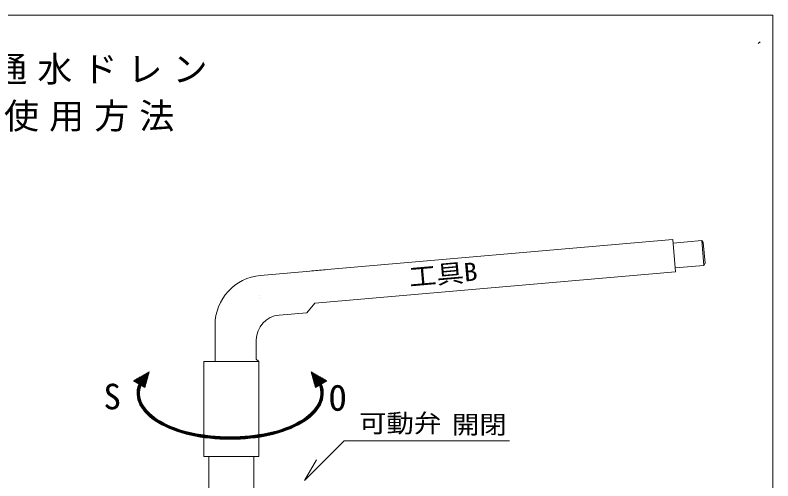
# Model space of a CAD drawing. Units: millimetres, scale not verified. Extents: x -278 to 289, y -201 to 195.
# Drawn here: x -14.6 to 288.7, y 8.1 to 194.7 of the extents above; entities that cross this region are included whole.
import ezdxf
from ezdxf.enums import TextEntityAlignment as Align

# ---------------------------------------------------------------- set-up
doc = ezdxf.new("R2010")
doc.units = ezdxf.units.MM
doc.header["$LTSCALE"] = 2
doc.linetypes.add('DASHED1', pattern=[1.8, 1.2, -0.6])
for name, color, linetype, lineweight in [('0-2', 1, 'Continuous', 18), ('8-0', 7, 'Continuous', 18), ('F-0', 4, 'Continuous', 18)]:
    doc.layers.add(name, color=color, linetype=linetype, lineweight=lineweight)
doc.styles.add('ＭＳ ゴシック', font='')
doc.styles.get('ＭＳ ゴシック').set_extended_font_data('MS Gothic')

msp = doc.modelspace()

# ---------------------------------------------------------------- linework, layer by layer
at = {"layer": '0-2'}
for p, q in [((39.004, 51.798), (32.732, 48.177)), ((34.344, 47.246), (38.749, 51.651)), ((39.004, 51.798), (37.305, 45.457)), ((103.899, 51.798), (110.171, 48.177)), ((103.899, 51.798), (105.598, 45.457)), ((108.559, 47.246), (104.154, 51.651)), ((32.909, 48.075), (33.395, 48.56)), ((33.089, 47.971), (34.064, 48.947)), ((33.268, 47.867), (34.734, 49.333)), ((33.447, 47.764), (35.403, 49.719)), ((33.627, 47.66), (36.072, 50.106)), ((33.806, 47.557), (36.741, 50.492)), ((33.985, 47.453), (37.41, 50.879)), ((34.165, 47.35), (38.08, 51.265)), ((34.523, 47.143), (38.94, 51.559)), ((34.703, 47.039), (38.836, 51.173)), ((34.882, 46.936), (38.732, 50.786)), ((35.061, 46.832), (38.629, 50.4)), ((35.241, 46.729), (38.525, 50.014)), ((35.42, 46.625), (38.422, 49.627)), ((35.599, 46.522), (38.318, 49.241)), ((35.778, 46.418), (38.215, 48.854)), ((108.38, 47.143), (103.963, 51.559)), ((108.2, 47.039), (104.067, 51.173)), ((108.021, 46.936), (104.17, 50.786)), ((107.842, 46.832), (104.274, 50.4)), ((107.662, 46.729), (104.378, 50.014)), ((107.483, 46.625), (104.481, 49.627)), ((107.304, 46.522), (104.585, 49.241)), ((107.125, 46.418), (104.688, 48.854)), ((108.738, 47.35), (104.823, 51.265)), ((108.918, 47.453), (105.493, 50.879)), ((109.097, 47.557), (106.162, 50.492)), ((109.276, 47.66), (106.831, 50.106)), ((109.456, 47.764), (107.5, 49.719)), ((109.635, 47.867), (108.169, 49.333)), ((109.814, 47.971), (108.839, 48.947)), ((109.994, 48.075), (109.508, 48.56)), ((32.732, 48.177), (37.34, 45.517)), ((35.958, 46.315), (38.111, 48.468)), ((36.137, 46.211), (38.008, 48.082)), ((36.316, 46.108), (37.904, 47.695)), ((36.496, 46.004), (37.801, 47.309)), ((36.675, 45.9), (37.697, 46.923)), ((36.854, 45.797), (37.594, 46.536)), ((37.034, 45.693), (37.49, 46.15)), ((37.213, 45.59), (37.387, 45.764)), ((106.945, 46.315), (104.792, 48.468)), ((106.766, 46.211), (104.895, 48.082)), ((106.587, 46.108), (104.999, 47.695)), ((106.407, 46.004), (105.102, 47.309)), ((106.228, 45.9), (105.206, 46.923)), ((106.049, 45.797), (105.309, 46.536)), ((105.869, 45.693), (105.413, 46.15)), ((105.69, 45.59), (105.516, 45.764)), ((110.171, 48.177), (105.563, 45.517))]:
    msp.add_line(p, q, dxfattribs=at)
at = {"layer": '0-2', "color": 7}
for p, q in [((101.155, 8.18), (117.145, 24.17)), ((117.145, 24.17), (183.235, 24.17)), ((101.155, 8.18), (106, 16.572))]:
    msp.add_line(p, q, dxfattribs=at)
at = {"layer": '0-2'}
for centre, major_axis, start_param, end_param in [((70.61, 43.238), (35.945, 0), 2.949044, 4.7357975), ((72.293, 43.238), (-35.945, 0), 1.5473878, 3.3341413)]:
    msp.add_ellipse(centre, major_axis=major_axis, ratio=0.5, start_param=start_param, end_param=end_param, dxfattribs=at)
at = {"layer": '8-0'}
for p, q in [((104.186, 92.233), (248.655, 104.872)), ((248.655, 104.872), (249.788, 91.922)), ((248.785, 103.378), (260.242, 104.38)), ((260.242, 104.38), (261.113, 94.418)), ((260.242, 104.38), (260.814, 103.58)), ((260.814, 103.58), (261.538, 95.305)), ((249.657, 93.416), (261.113, 94.418)), ((261.113, 94.418), (261.538, 95.305)), ((83.655, 90.437), (109.474, 92.695)), ((105.319, 79.282), (249.788, 91.922)), ((105.319, 79.282), (102.138, 75.491)), ((91.027, 74.519), (102.138, 75.491)), ((65.399, 70.513), (65.399, 55.883)), ((81.899, 64.557), (81.899, 56.883)), ((60.899, 55.883), (60.899, 17.883)), ((82.899, 55.883), (81.899, 56.883)), ((60.899, 17.883), (82.899, 17.883)), ((62.899, 17.883), (62.899, 2.883)), ((80.899, 17.883), (80.899, 2.883))]:
    msp.add_line(p, q, dxfattribs=at)
at = {"layer": '8-0', "linetype": 'DASHED1'}
msp.add_line((83.268, 82.19), (83.276, 82.191), dxfattribs=at)
at = {"layer": '8-0'}
msp.add_lwpolyline([(60.899, 55.883), (82.899, 55.883), (82.899, 17.883)], dxfattribs=at)
for centre, radius in [((85.399, 70.513), 20), ((91.899, 64.557), 10)]:
    msp.add_arc(centre, radius, 95, 180, dxfattribs=at)
at = {"layer": '8-0', "color": 1}
for centre, major_axis, ratio, start_param, end_param in [((70.61, 43.238), (36.445, 0), 0.50686, 2.949044, 4.7357975), ((70.61, 43.238), (36.345, 0), 0.505503, 2.949044, 4.7357975), ((70.61, 43.238), (36.245, 0), 0.504138, 2.949044, 4.7357975), ((70.61, 43.238), (36.145, 0), 0.502767, 2.949044, 4.7357975), ((70.61, 43.238), (36.045, 0), 0.501387, 2.949044, 4.7357975), ((70.61, 43.238), (35.845, 0), 0.498605, 2.949044, 4.7357975), ((70.61, 43.238), (35.745, 0), 0.497202, 2.949044, 4.7357975), ((70.61, 43.238), (35.645, 0), 0.495792, 2.949044, 4.7357975), ((70.61, 43.238), (35.545, 0), 0.494373, 2.949044, 4.7357975), ((70.61, 43.238), (35.445, 0), 0.492947, 2.949044, 4.7357975), ((72.293, 43.238), (-36.445, 0), 0.50686, 1.5473878, 3.3341413), ((72.293, 43.238), (-36.345, 0), 0.505503, 1.5473878, 3.3341413), ((72.293, 43.238), (-36.245, 0), 0.504138, 1.5473878, 3.3341413), ((72.293, 43.238), (-36.145, 0), 0.502767, 1.5473878, 3.3341413), ((72.293, 43.238), (-36.045, 0), 0.501387, 1.5473878, 3.3341413), ((72.293, 43.238), (-35.845, 0), 0.498605, 1.5473878, 3.3341413), ((72.293, 43.238), (-35.745, 0), 0.497202, 1.5473878, 3.3341413), ((72.293, 43.238), (-35.645, 0), 0.495792, 1.5473878, 3.3341413), ((72.293, 43.238), (-35.545, 0), 0.494373, 1.5473878, 3.3341413), ((72.293, 43.238), (-35.445, 0), 0.492947, 1.5473878, 3.3341413)]:
    msp.add_ellipse(centre, major_axis=major_axis, ratio=ratio, start_param=start_param, end_param=end_param, dxfattribs=at)
at = {"layer": 'F-0', "color": 6}
msp.add_line((282.867, 183.366), (283.556, 184.055), dxfattribs=at)
at = {"layer": 'F-0', "color": 7, "linetype": 'DASHED1'}
msp.add_line((83.164, 81.202), (83.172, 81.202), dxfattribs=at)
at = {"layer": 'F-0', "color": 7}
msp.add_lwpolyline([(288.695, -200.9), (-277.622, -200.9), (-277.622, 194.737), (288.695, 194.737)], close=True, dxfattribs=at)

# ---------------------------------------------------------------- texts
at = {"layer": '0-2', "color": 7, "style": 'ＭＳ ゴシック'}
for s, p in [('S', (20.727, 33.673)), ('O', (110.983, 33.091))]:
    msp.add_text(s, height=10.26, dxfattribs=at).set_placement(p, align=Align.BOTTOM_LEFT)
at = {"layer": '0-2', "color": 7, "style": 'ＭＳ ゴシック', "width": 1.1}
for s, p in [('可動弁', (123.007, 25.302)), ('開閉', (160.191, 24.778))]:
    msp.add_text(s, height=7.331, dxfattribs=at).set_placement(p, align=Align.BOTTOM_LEFT)
at = {"layer": '0-2', "color": 7, "char_height": 10.26, "attachment_point": 7, "style": 'ＭＳ ゴシック'}
for s, insert in [('\\T1.29;通水ドレン', (-23.796, 166.864)), ('\\T1.29;使用方法', (-19.083, 148.011))]:
    msp.add_mtext(s, dxfattribs=dict(at, insert=insert))
at = {"layer": 'F-0', "color": 7, "style": 'ＭＳ ゴシック', "width": 1.1}
msp.add_text('工具B', height=7.331, rotation=5, dxfattribs=at).set_placement((143.544, 83.865), align=Align.BOTTOM_LEFT)

doc.saveas('drawing.dxf')
